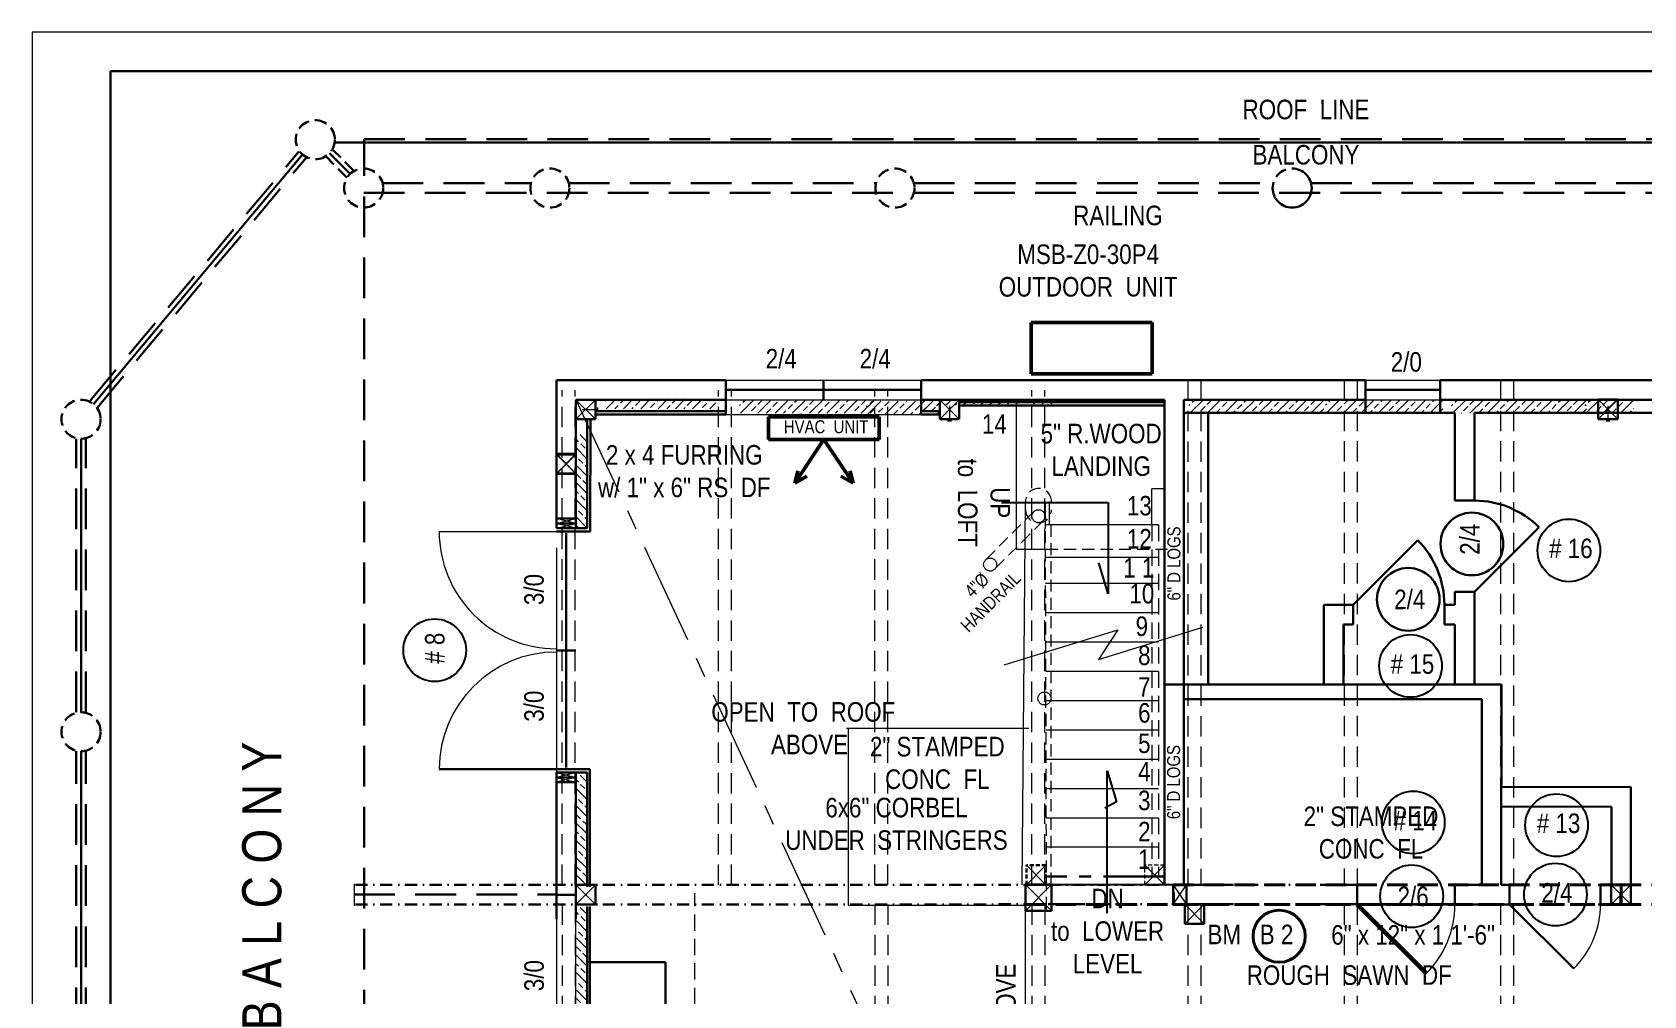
# Model space of a CAD drawing. Header units: inches. Extents: x 0 to 15350, y -6 to 2753.
# Drawn here: x 7122.6 to 7617.6, y 1477.8 to 1773.8 of the extents above; entities that cross this region are included whole.
import ezdxf

# ---------------------------------------------------------------- set-up
doc = ezdxf.new("R2010")
doc.units = ezdxf.units.IN
doc.header["$MEASUREMENT"] = 0
for name, pattern in [('CENTER', [2, 1.25, -0.25, 0.25, -0.25]), ('DASHDOT2', [0.5, 0.25, -0.125, 0, -0.125]), ('HIDDEN', [0.375, 0.25, -0.125])]:
    doc.linetypes.add(name, pattern=pattern)
for name, color, linetype, lineweight in [('DOORS', 7, 'Continuous', 60), ('EXISTING CEILING BEAMS', 255, 'HIDDEN', 20), ('FLOOR BEAMS', 18, 'Continuous', 30), ('FLOORING', 7, 'Continuous', 20), ('HVAC', 1, 'Continuous', 50), ('MASONRY', 14, 'Continuous', 30), ('NEW  ROUIGH SAWN  BEAMS', 3, 'HIDDEN', 40), ('NEW FRAMING', 6, 'Continuous', 30), ('NEW FRAMMING', 6, 'Continuous', 30), ('PLUMBING', 3, 'Continuous', 20), ('ROOF', 7, 'HIDDEN', 30), ('ROOF FRAMING', 7, 'Continuous', 20), ('STAIRS', 7, 'Continuous', 20), ('STAMPED  CONC  FL', 1, 'Continuous', 20), ('WALL FRAMING', 9, 'CENTER', 30), ('WALLS', 7, 'Continuous', 30), ('WINDOWS', 5, 'Continuous', 30)]:
    doc.layers.add(name, color=color, linetype=linetype, lineweight=lineweight)
for name, color, linetype in [('TEXT', 7, 'Continuous'), ('TEXT80', 9, 'Continuous'), ('TITLE BLOCK', 7, 'Continuous')]:
    doc.layers.add(name, color=color, linetype=linetype)
doc.layers.get('PLUMBING').off()
doc.styles.add('ARCHENT', font='technical.ttf', dxfattribs={"height": 6})

# ---------------------------------------------------------------- blocks, each defined once
blk = doc.blocks.new('A$C4B672F97')
at = {"layer": 'STAIRS', "color": 7, "linetype": 'HIDDEN', "lineweight": 9, "ltscale": 15}
for p, q in [((-3.14, 2.52), (-17.99, -12.33)), ((-0.31, -0.31), (-15.16, -15.16))]:
    blk.add_line(p, q, dxfattribs=at)
at = {"layer": 'STAIRS', "linetype": 'DASHDOT2', "lineweight": 9, "ltscale": 150}
for centre in [(-1.72, 1.1), (-16.57, -13.75)]:
    blk.add_circle(centre, 2, dxfattribs=at)
at = {"layer": 'STAIRS', "color": 7, "linetype": 'HIDDEN', "lineweight": 9, "ltscale": 15}
for centre, start, end in [((-1.72, 5.62), 0, 180), ((-1.72, 3.1), 180, 0)]:
    blk.add_arc(centre, 4, start, end, dxfattribs=at)

msp = doc.modelspace()

# ---------------------------------------------------------------- hatches: boundary and pattern name
at = {"layer": 'NEW FRAMING', "linetype": 'Continuous', "lineweight": 9, "ltscale": 25}
h = msp.add_hatch(dxfattribs=at)
h.set_pattern_fill('ANSI33', color=256, scale=15, style=0)
h.set_pattern_definition([(45, (2360.5694, 394.9716), (-2.6516504, 2.6516504), []), (45, (2363.221, 394.9716), (-2.6516504, 2.6516504), [1.875, -0.9375])])
h.paths.add_polyline_path([(7298.59, 1661.13), (7298.59, 1658.13), (7332.59, 1658.13), (7332.59, 1661.13)])
h = msp.add_hatch(dxfattribs=at)
h.set_pattern_fill('ANSI33', color=256, scale=15, style=0)
h.set_pattern_definition([(45, (2404.787, 396.599), (-2.6516504, 2.6516504), []), (45, (2407.4385, 396.599), (-2.6516504, 2.6516504), [1.875, -0.9375])])
h.paths.add_polyline_path([(7381.8, 1659.76), (7339.8, 1659.76), (7339.8, 1656.76), (7381.8, 1656.76)])
h.paths.add_polyline_path([(7381.8, 1660.91), (7339.8, 1660.91), (7339.8, 1659.76), (7381.8, 1659.76)])
h = msp.add_hatch(dxfattribs=at)
h.set_pattern_fill('ANSI33', color=256, scale=15, style=0)
h.set_pattern_definition([(45, (2443.792, 396.166), (-2.6516504, 2.6516504), []), (45, (2446.4437, 396.166), (-2.6516504, 2.6516504), [1.875, -0.9375])])
h.paths.add_polyline_path([(7420.81, 1660.48), (7378.81, 1660.48), (7378.81, 1659.32), (7420.81, 1659.32)])
h.paths.add_polyline_path([(7401.34, 1656.32), (7401.34, 1659.32), (7378.81, 1659.32), (7378.81, 1656.32)])
h = msp.add_hatch(dxfattribs=at)
h.set_pattern_fill('ANSI33', color=256, scale=15, style=0)
h.set_pattern_definition([(45, (2459.9864, 396.4), (-2.6516504, 2.6516504), []), (45, (2462.638, 396.4), (-2.6516504, 2.6516504), [1.875, -0.9375])])
h.paths.add_polyline_path([(7437, 1660.71), (7395, 1660.71), (7395, 1659.56), (7437, 1659.56)])
h.paths.add_polyline_path([(7401.34, 1656.56), (7401.34, 1659.56), (7395, 1659.56), (7395, 1656.56)])
h = msp.add_hatch(dxfattribs=at)
h.set_pattern_fill('ANSI33', color=256, scale=15, style=0)
h.set_pattern_definition([(45, (2445.6567, 397.017), (-2.6516504, 2.6516504), []), (45, (2448.3084, 397.017), (-2.6516504, 2.6516504), [1.875, -0.9375])])
h.paths.add_polyline_path([(7407.34, 1660.91), (7407.34, 1660.17), (7422.67, 1660.17), (7422.67, 1660.91)])
h.paths.add_polyline_path([(7407.34, 1659.91), (7422.67, 1659.91), (7422.67, 1660.17), (7407.34, 1660.17)])
h = msp.add_hatch(dxfattribs=at)
h.set_pattern_fill('ANSI33', color=256, scale=15, style=0)
h.set_pattern_definition([(45, (2496.0007, 396.7866), (-2.6516504, 2.6516504), []), (45, (2498.6523, 396.7866), (-2.6516504, 2.6516504), [1.875, -0.9375])])
h.paths.add_polyline_path([(7470.34, 1659.94), (7470.34, 1660.91), (7431.02, 1660.91), (7431.02, 1659.94)])
h = msp.add_hatch(dxfattribs=at)
h.set_pattern_fill('ANSI33', color=256, scale=15, style=0)
h.set_pattern_definition([(45, (2542.824, 396.599), (-2.6516504, 2.6516504), []), (45, (2545.4756, 396.599), (-2.6516504, 2.6516504), [1.875, -0.9375])])
h.paths.add_polyline_path([(7519.84, 1659.76), (7477.84, 1659.76), (7477.84, 1656.76), (7519.84, 1656.76)])
h.paths.add_polyline_path([(7519.84, 1660.91), (7477.84, 1660.91), (7477.84, 1659.76), (7519.84, 1659.76)])
h = msp.add_hatch(dxfattribs=at)
h.set_pattern_fill('ANSI33', color=256, scale=15, style=0)
h.set_pattern_definition([(45, (2584.8256, 396.7523), (-2.6516504, 2.6516504), []), (45, (2587.4772, 396.7523), (-2.6516504, 2.6516504), [1.875, -0.9375])])
h.paths.add_polyline_path([(7555.84, 1656.91), (7555.84, 1659.91), (7519.84, 1659.91), (7519.84, 1656.91)])
h.paths.add_polyline_path([(7555.84, 1660.91), (7519.84, 1660.91), (7519.84, 1659.91), (7555.84, 1659.91)])
h = msp.add_hatch(dxfattribs=at)
h.set_pattern_fill('ANSI33', color=256, scale=15, style=0)
h.set_pattern_definition([(45, (2623.5272, 396.599), (-2.6516504, 2.6516504), []), (45, (2626.179, 396.599), (-2.6516504, 2.6516504), [1.875, -0.9375])])
h.paths.add_polyline_path([(7600.54, 1659.76), (7558.54, 1659.76), (7558.54, 1656.76), (7600.54, 1656.76)])
h.paths.add_polyline_path([(7600.54, 1660.91), (7558.54, 1660.91), (7558.54, 1659.76), (7600.54, 1659.76)])
h = msp.add_hatch(dxfattribs=at)
h.set_pattern_fill('ANSI33', color=256, scale=15, style=0)
h.set_pattern_definition([(45, (2664.496, 396.599), (-2.6516504, 2.6516504), []), (45, (2667.1475, 396.599), (-2.6516504, 2.6516504), [1.875, -0.9375])])
h.paths.add_polyline_path([(7614.59, 1659.76), (7614.59, 1660.91), (7599.51, 1660.91), (7599.51, 1659.76)])
h.paths.add_polyline_path([(7614.59, 1656.76), (7614.59, 1659.76), (7599.51, 1659.76), (7599.51, 1656.76)])
h = msp.add_hatch(dxfattribs=at)
h.set_pattern_fill('ANSI33', color=256, scale=15, angle=90, style=0)
h.set_pattern_definition([(135, (8555.9147, -3321.868), (-2.6516504, -2.6516504), []), (135, (8555.9147, -3319.216), (-2.6516504, -2.6516504), [1.875, -0.9375])])
h.paths.add_polyline_path([(7289.76, 1621.41), (7292.76, 1621.41), (7292.76, 1650.15), (7289.76, 1650.15)])
h = msp.add_hatch(dxfattribs=at)
h.set_pattern_fill('ANSI33', color=256, scale=15, angle=90, style=0)
h.set_pattern_definition([(135, (8555.8597, -3426.424), (-2.6516504, -2.6516504), []), (135, (8555.8597, -3423.7724), (-2.6516504, -2.6516504), [1.875, -0.9375])])
h.paths.add_polyline_path([(7289.7, 1511.59), (7292.7, 1511.59), (7292.7, 1545.59), (7289.7, 1545.59)])
h = msp.add_hatch(dxfattribs=at)
h.set_pattern_fill('ANSI33', color=256, scale=15, angle=90, style=0)
h.set_pattern_definition([(135, (8555.89, -3467.057), (-2.6516504, -2.6516504), []), (135, (8555.89, -3464.4054), (-2.6516504, -2.6516504), [1.875, -0.9375])])
h.paths.add_polyline_path([(7289.73, 1470.96), (7292.73, 1470.96), (7292.73, 1504.96), (7289.73, 1504.96)])

# ---------------------------------------------------------------- linework, layer by layer
at = {"layer": 'DOORS', "color": 6, "lineweight": 9, "ltscale": 15}
msp.add_line((7247.59, 1620.41), (7283.59, 1620.41), dxfattribs=at)
at = {"layer": 'DOORS', "color": 6, "linetype": 'Continuous', "ltscale": 15}
msp.add_line((7529.59, 1505.91), (7550.81, 1484.7), dxfattribs=at)
at = {"layer": 'DOORS', "color": 6, "linetype": 'Continuous', "lineweight": 9, "ltscale": 25}
for centre, start, end in [((7283.59, 1620.41), 180, 270.0001), ((7283.59, 1547.41), 90.0001, 180)]:
    msp.add_arc(centre, 36, start, end, dxfattribs=at)
at = {"layer": 'DOORS', "color": 6, "linetype": 'Continuous', "lineweight": 5, "ltscale": 15}
msp.add_arc((7529.59, 1505.91), 30, 315, 0, dxfattribs=at)
at = {"layer": 'EXISTING CEILING BEAMS', "linetype": 'HIDDEN', "ltscale": 25}
for p, q in [((7285.38, 1511.88), (7285.38, 1663.87)), ((7289.37, 1511.87), (7289.38, 1663.87)), ((7333.38, 1511.88), (7333.38, 1663.87)), ((7337.37, 1511.87), (7337.38, 1663.87)), ((7381.38, 1511.88), (7381.38, 1663.87)), ((7385.37, 1511.87), (7385.38, 1663.87)), ((7429.59, 1511.87), (7429.59, 1663.86)), ((7433.59, 1511.86), (7433.59, 1663.86)), ((7477.58, 1666.85), (7477.58, 1511.86)), ((7481.58, 1666.86), (7481.58, 1511.86)), ((7525.59, 1666.9), (7525.59, 1511.91)), ((7529.58, 1666.91), (7529.59, 1511.91)), ((7573.59, 1666.89), (7573.59, 1511.9)), ((7577.58, 1666.9), (7577.59, 1511.9)), ((7285.38, 1505.89), (7285.38, 1353.9)), ((7289.37, 1505.9), (7289.38, 1353.9)), ((7381.38, 1505.89), (7381.38, 1353.9)), ((7385.37, 1505.9), (7385.38, 1353.9)), ((7429.59, 1505.9), (7429.59, 1353.91)), ((7433.59, 1505.91), (7433.59, 1353.91)), ((7477.59, 1505.9), (7477.59, 1353.91)), ((7481.59, 1505.91), (7481.59, 1353.91)), ((7525.59, 1505.9), (7525.59, 1353.91)), ((7529.59, 1505.91), (7529.59, 1353.91)), ((7573.59, 1505.9), (7573.59, 1353.91)), ((7577.59, 1505.91), (7577.59, 1353.91))]:
    msp.add_line(p, q, dxfattribs=at)
at = {"layer": 'EXISTING CEILING BEAMS', "color": 6, "linetype": 'Continuous', "lineweight": 9, "ltscale": 25}
for p, q in [((7289.59, 1622.91), (7283.59, 1624.41)), ((7283.59, 1622.91), (7289.59, 1624.41)), ((7289.59, 1621.41), (7283.59, 1622.91)), ((7283.59, 1621.41), (7289.59, 1622.91)), ((7289.59, 1546.41), (7283.59, 1544.91)), ((7283.59, 1546.41), (7289.59, 1544.91)), ((7289.59, 1544.91), (7283.59, 1543.41)), ((7283.59, 1544.91), (7289.59, 1543.41))]:
    msp.add_line(p, q, dxfattribs=at)
at = {"layer": 'FLOOR BEAMS', "color": 7, "linetype": 'HIDDEN', "lineweight": 20, "ltscale": 20}
msp.add_line((7326.12, 1362.82), (7326.12, 1509.38), dxfattribs=at)
at = {"layer": 'FLOORING', "color": 46, "linetype": 'Continuous', "lineweight": 40, "ltscale": 25}
msp.add_line((7529.59, 1505.95), (7559.59, 1505.89), dxfattribs=at)
at = {"layer": 'HVAC', "color": 1, "linetype": 'Continuous', "lineweight": 50, "ltscale": 20}
for p, q in [((7429.39, 1684.62), (7466.64, 1684.62)), ((7429.39, 1684.62), (7429.39, 1668.87)), ((7466.64, 1684.62), (7466.64, 1668.87)), ((7429.39, 1668.87), (7466.64, 1668.87))]:
    msp.add_line(p, q, dxfattribs=at)
at = {"layer": 'HVAC', "ltscale": 15}
for p, q in [((7348.77, 1655.64), (7348.76, 1648.64)), ((7382.77, 1655.63), (7382.76, 1648.63))]:
    msp.add_line(p, q, dxfattribs=at)
at = {"layer": 'HVAC', "ltscale": 25}
for p, q in [((7382.77, 1655.63), (7348.77, 1655.64)), ((7382.76, 1648.63), (7348.76, 1648.64)), ((7365.76, 1648.63), (7356.83, 1635.27)), ((7365.76, 1648.63), (7374.7, 1635.27)), ((7357.74, 1639.02), (7356.83, 1635.27)), ((7373.78, 1639.02), (7374.7, 1635.27)), ((7356.83, 1635.27), (7360.52, 1637.43)), ((7374.7, 1635.27), (7371.01, 1637.43))]:
    msp.add_line(p, q, dxfattribs=at)
at = {"layer": 'MASONRY', "color": 1, "linetype": 'Continuous', "lineweight": 30, "ltscale": 15}
msp.add_line((7317.08, 1488.12), (7293.08, 1488.12), dxfattribs=at)
at = {"layer": 'MASONRY', "color": 1, "linetype": 'Continuous', "lineweight": 30, "ltscale": 20}
msp.add_line((7317.08, 1488.12), (7317.08, 1464.12), dxfattribs=at)
at = {"layer": 'NEW  ROUIGH SAWN  BEAMS', "color": 3, "linetype": 'Continuous', "lineweight": 9, "ltscale": 25}
for p in [(7472.84, 1511.91), (7473.09, 1505.91)]:
    msp.add_line(p, (7473.12, 1511.87), dxfattribs=at)
at = {"layer": 'NEW  ROUIGH SAWN  BEAMS', "color": 3, "ltscale": 25}
for p, q in [((7610.6, 1511.91), (7472.84, 1511.91)), ((7610.59, 1511.93), (7722.53, 1511.85)), ((7610.59, 1505.91), (7473.09, 1505.91)), ((7610.59, 1505.91), (7722.59, 1505.91))]:
    msp.add_line(p, q, dxfattribs=at)
at = {"layer": 'NEW  ROUIGH SAWN  BEAMS', "color": 3, "ltscale": 15}
for p, q in [((7473.11, 1505.89), (7473.11, 1511.89)), ((7610.59, 1505.92), (7610.59, 1511.92))]:
    msp.add_line(p, q, dxfattribs=at)
at = {"layer": 'NEW  ROUIGH SAWN  BEAMS', "color": 6, "ltscale": 10}
msp.add_line((7610.6, 1511.91), (7610.6, 1505.91), dxfattribs=at)
at = {"layer": 'NEW  ROUIGH SAWN  BEAMS', "color": 6, "linetype": 'Continuous', "ltscale": 10}
msp.add_line((7610.6, 1511.91), (7610.6, 1505.91), dxfattribs=at)
at = {"layer": 'NEW  ROUIGH SAWN  BEAMS', "color": 6, "linetype": 'HIDDEN', "ltscale": 25}
msp.add_line((7427.59, 1505.9), (7610.6, 1505.91), dxfattribs=at)
at = {"layer": 'NEW FRAMING', "ltscale": 15}
for p, q in [((7407.34, 1660.16), (7470.34, 1660.16)), ((7407.34, 1659.16), (7470.34, 1659.16)), ((7295.59, 1657.41), (7335.59, 1657.41)), ((7295.59, 1656.41), (7335.59, 1656.41)), ((7395.59, 1657.41), (7401.34, 1657.41)), ((7395.59, 1656.41), (7401.34, 1656.41)), ((7476.34, 1656.91), (7559.59, 1656.91)), ((7535.86, 1656.91), (7558.86, 1656.91)), ((7558.58, 1656.92), (7559.59, 1656.92)), ((7559.59, 1629.91), (7559.59, 1656.91)), ((7565.59, 1656.92), (7606.32, 1656.92)), ((7565.59, 1629.91), (7565.59, 1656.91)), ((7565.59, 1656.91), (7567.84, 1656.91)), ((7573.84, 1656.91), (7621.59, 1656.91)), ((7559.59, 1629.91), (7565.59, 1629.91)), ((7283.59, 1620.41), (7289.59, 1620.41)), ((7585.39, 1621.7), (7565.59, 1601.9)), ((7548.13, 1617.71), (7528.34, 1597.91)), ((7559.59, 1601.91), (7559.59, 1597.91)), ((7559.59, 1601.91), (7565.59, 1601.91)), ((7565.64, 1573.41), (7565.63, 1601.91)), ((7519.34, 1597.91), (7528.34, 1597.91)), ((7528.34, 1591.91), (7528.34, 1597.91)), ((7556.34, 1591.91), (7556.34, 1597.98)), ((7556.34, 1597.91), (7559.59, 1597.91)), ((7525.34, 1591.91), (7528.34, 1591.91)), ((7556.34, 1591.91), (7559.59, 1591.91)), ((7559.59, 1573.41), (7559.59, 1591.91)), ((7283.59, 1547.41), (7247.59, 1547.41)), ((7283.59, 1547.41), (7289.59, 1547.41)), ((7293.08, 1546.41), (7293.03, 1511.27)), ((7293.87, 1547.4), (7293.82, 1511.27)), ((7613.65, 1541.95), (7573.89, 1541.96)), ((7613.65, 1541.96), (7613.59, 1505.91)), ((7607.65, 1535.91), (7573.89, 1535.96)), ((7607.65, 1535.91), (7607.65, 1511.91)), ((7473.09, 1505.89), (7473.09, 1511.91)), ((7576.37, 1511.91), (7573.84, 1511.91)), ((7576.37, 1505.84), (7576.37, 1511.91)), ((7607.6, 1511.96), (7604.3, 1511.95)), ((7607.6, 1511.96), (7604.3, 1511.95)), ((7604.3, 1505.95), (7604.3, 1511.95)), ((7604.3, 1505.95), (7604.3, 1511.95)), ((7293.09, 1505.27), (7293.06, 1464.13)), ((7596.1, 1486.16), (7576.37, 1505.85)), ((7607.6, 1505.96), (7604.3, 1505.95)), ((7607.6, 1505.96), (7604.3, 1505.95))]:
    msp.add_line(p, q, dxfattribs=at)
at = {"layer": 'NEW FRAMING', "color": 6, "ltscale": 15}
for p, q in [((7294.06, 1654.91), (7294, 1620.4)), ((7289.59, 1624.41), (7283.59, 1624.41)), ((7289.59, 1622.91), (7283.59, 1622.91)), ((7289.59, 1621.41), (7283.59, 1621.41)), ((7293.09, 1621.41), (7289.59, 1621.41)), ((7289.59, 1546.41), (7283.59, 1546.41)), ((7289.59, 1544.91), (7283.59, 1544.91)), ((7293.08, 1546.41), (7289.59, 1546.41)), ((7289.59, 1543.41), (7283.59, 1543.41))]:
    msp.add_line(p, q, dxfattribs=at)
at = {"layer": 'NEW FRAMING', "lineweight": 20, "ltscale": 15}
msp.add_line((7335.59, 1656.41), (7395.59, 1656.41), dxfattribs=at)
at = {"layer": 'NEW FRAMING', "ltscale": 25}
for p, q in [((7289.59, 1620.41), (7294, 1620.4)), ((7519.34, 1597.91), (7519.34, 1573.41)), ((7525.34, 1591.91), (7525.34, 1573.41)), ((7289.59, 1547.41), (7293.88, 1547.42)), ((7289.59, 1547.41), (7293.88, 1547.4))]:
    msp.add_line(p, q, dxfattribs=at)
at = {"layer": 'NEW FRAMING', "color": 7, "ltscale": 15}
msp.add_line((7293.88, 1505.27), (7293.86, 1464.7), dxfattribs=at)
at = {"layer": 'NEW FRAMING', "ltscale": 15}
for centre in [(7564.79, 1616.6), (7545.26, 1599.59)]:
    msp.add_circle(centre, 9.63, dxfattribs=at)
for centre, start, end in [((7565.65, 1601.9), 45.0003, 90.0003), ((7528.34, 1597.96), 0.0288, 45.0288)]:
    msp.add_arc(centre, 28, start, end, dxfattribs=at)
at = {"layer": 'NEW FRAMING', "lineweight": 5, "ltscale": 15}
msp.add_arc((7576.3, 1505.96), 28, 315, 0, dxfattribs=at)
at = {"layer": 'NEW FRAMMING', "color": 6, "linetype": 'Continuous', "ltscale": 25}
msp.add_line((7293.09, 1654.91), (7293.09, 1621.41), dxfattribs=at)
at = {"layer": 'NEW FRAMMING', "ltscale": 25}
for p, q in [((7283.59, 1542.91), (7283.59, 1541.91)), ((7289.59, 1542.91), (7289.59, 1541.91)), ((7289.59, 1508.88), (7283.59, 1508.88))]:
    msp.add_line(p, q, dxfattribs=at)
at = {"layer": 'ROOF', "linetype": 'HIDDEN', "ltscale": 15}
for p, q in [((7221.31, 1731.31), (7214.95, 1737.68)), ((7219.19, 1729.19), (7212.83, 1735.55))]:
    msp.add_line(p, q, dxfattribs=at)
at = {"layer": 'ROOF', "linetype": 'Continuous', "ltscale": 50}
for p, q in [((7215.55, 1739.91), (7757.59, 1739.91)), ((7141.44, 1659.51), (7205.65, 1736.2)), ((7137.59, 1564.91), (7137.59, 1648.91)), ((7137.59, 1467.91), (7137.59, 1552.91))]:
    msp.add_line(p, q, dxfattribs=at)
at = {"layer": 'ROOF', "color": 7, "linetype": 'HIDDEN', "ltscale": 50}
msp.add_line((7224.59, 1279.61), (7224.59, 1740.91), dxfattribs=at)
at = {"layer": 'ROOF', "linetype": 'HIDDEN', "ltscale": 50}
for p, q in [((7224.59, 1740.91), (7787.59, 1740.91)), ((7140.29, 1660.47), (7204.5, 1737.16)), ((7142.59, 1658.55), (7206.8, 1735.24)), ((7220.25, 1730.25), (7213.89, 1736.61)), ((7224.4, 1724.41), (7735.78, 1724.41)), ((7230.21, 1727.41), (7275.78, 1727.41)), ((7287.4, 1727.41), (7381.78, 1727.41)), ((7393.4, 1727.41), (7503.78, 1727.41)), ((7515.4, 1727.41), (7625.78, 1727.41)), ((7136.09, 1564.91), (7136.09, 1648.91)), ((7139.09, 1564.91), (7139.09, 1648.91)), ((7136.09, 1467.91), (7136.09, 1552.91)), ((7139.09, 1467.91), (7139.09, 1552.91))]:
    msp.add_line(p, q, dxfattribs=at)
at = {"layer": 'ROOF', "color": 7, "ltscale": 50}
msp.add_line((7221.51, 1508.89), (7283.59, 1508.9), dxfattribs=at)
at = {"layer": 'ROOF', "ltscale": 15}
for centre in [(7209.55, 1740.76), (7224.4, 1725.91), (7281.59, 1725.91), (7387.59, 1725.91), (7509.59, 1725.91), (7137.59, 1654.91), (7137.59, 1558.91)]:
    msp.add_circle(centre, 6, dxfattribs=at)
at = {"layer": 'ROOF FRAMING', "color": 7, "linetype": 'DASHDOT2', "lineweight": 9, "ltscale": 150}
msp.add_line((7433.81, 1621.38), (7433.81, 1629.34), dxfattribs=at)
at = {"layer": 'ROOF FRAMING', "lineweight": 5, "ltscale": 25}
msp.add_line((7221.51, 1512.26), (7221.51, 1505.43), dxfattribs=at)
at = {"layer": 'STAIRS', "color": 7, "linetype": 'CENTER', "lineweight": 9, "ltscale": 25}
msp.add_line((7289.59, 1660.91), (7429.59, 1359.91), dxfattribs=at)
at = {"layer": 'STAIRS', "linetype": 'Continuous', "ltscale": 15}
for p in [(7424.84, 1660.91), (7434.84, 1614.91)]:
    msp.add_line(p, (7424.84, 1614.91), dxfattribs=at)
at = {"layer": 'STAIRS', "linetype": 'Continuous', "lineweight": 20, "ltscale": 15}
for p, q in [((7466.52, 1622.43), (7466.52, 1633.66)), ((7426.66, 1511.92), (7427.66, 1629.65)), ((7435.02, 1622.43), (7435.02, 1629.67)), ((7468.55, 1612.43), (7433.85, 1612.43))]:
    msp.add_line(p, q, dxfattribs=at)
at = {"layer": 'STAIRS', "color": 7, "linetype": 'Continuous', "lineweight": 9, "ltscale": 20}
msp.add_line((7466.58, 1633.66), (7470.58, 1633.66), dxfattribs=at)
at = {"layer": 'STAIRS', "linetype": 'HIDDEN', "lineweight": 20, "ltscale": 15}
for p, q in [((7434.16, 1504.42), (7433.81, 1623.76)), ((7435.59, 1511.95), (7435.59, 1622.42))]:
    msp.add_line(p, q, dxfattribs=at)
at = {"layer": 'STAIRS', "lineweight": 20, "ltscale": 15}
for p, q in [((7468.55, 1622.43), (7433.82, 1622.43)), ((7468.55, 1604.43), (7433.87, 1604.43)), ((7468.55, 1595.43), (7433.9, 1595.43)), ((7421.13, 1579.48), (7456.07, 1590.27)), ((7450.13, 1581.14), (7482.2, 1591.05)), ((7456.07, 1590.27), (7450.13, 1581.14)), ((7468.55, 1586.43), (7433.92, 1586.43)), ((7468.55, 1577.43), (7433.95, 1577.43)), ((7468.55, 1568.43), (7433.98, 1568.43)), ((7468.55, 1559.43), (7434, 1559.43)), ((7468.55, 1550.43), (7434.03, 1550.43)), ((7468.55, 1541.43), (7434.06, 1541.43)), ((7468.55, 1532.43), (7434.08, 1532.43)), ((7468.55, 1523.43), (7434.11, 1523.43))]:
    msp.add_line(p, q, dxfattribs=at)
at = {"layer": 'STAIRS', "linetype": 'HIDDEN', "lineweight": 9, "ltscale": 20}
for p, q in [((7466.52, 1622.43), (7466.52, 1514.43)), ((7468.55, 1622.43), (7468.55, 1514.43))]:
    msp.add_line(p, q, dxfattribs=at)
at = {"layer": 'STAIRS', "color": 9, "linetype": 'HIDDEN', "lineweight": 20, "ltscale": 15}
msp.add_line((7471.34, 1614.91), (7434.84, 1614.91), dxfattribs=at)
at = {"layer": 'STAIRS', "color": 6, "linetype": 'HIDDEN', "lineweight": 9, "ltscale": 5}
for p in [(7464.37, 1511.93), (7470.37, 1517.93)]:
    msp.add_line(p, (7464.37, 1517.93), dxfattribs=at)
at = {"layer": 'STAIRS', "linetype": 'CENTER', "lineweight": 9, "ltscale": 25}
msp.add_line((7427.59, 1505.67), (7427.59, 1359.91), dxfattribs=at)
at = {"layer": 'STAIRS', "color": 9, "linetype": 'DASHDOT2', "lineweight": 9, "ltscale": 150}
msp.add_circle((7433.49, 1569.14), 2, dxfattribs=at)
at = {"layer": 'STAMPED  CONC  FL', "ltscale": 15}
for p, q in [((7428.68, 1559.93), (7372.68, 1559.93)), ((7373.24, 1559.93), (7373.24, 1505.67)), ((7373.24, 1505.67), (7427.68, 1505.67))]:
    msp.add_line(p, q, dxfattribs=at)
at = {"layer": 'TEXT', "color": 9, "linetype": 'Continuous', "ltscale": 15}
for p, q in [((7420.36, 1629.35), (7453.09, 1629.35)), ((7453.09, 1629.35), (7453.09, 1601.33)), ((7453.09, 1601.33), (7450.23, 1610.81))]:
    msp.add_line(p, q, dxfattribs=at)
at = {"layer": 'TEXT', "linetype": 'Continuous', "ltscale": 15}
for p, q in [((7452.81, 1503.18), (7452.81, 1546.89)), ((7452.81, 1546.89), (7455.67, 1537.42))]:
    msp.add_line(p, q, dxfattribs=at)
at = {"layer": 'TEXT', "ltscale": 15}
msp.add_line((7455.67, 1537.42), (7452.02, 1535.48), dxfattribs=at)
at = {"layer": 'TEXT', "color": 7, "linetype": 'Continuous', "ltscale": 15}
for centre in [(7594.59, 1614.63), (7246.21, 1583.96), (7545.95, 1579.13), (7546.8, 1531.06), (7590.81, 1530.22)]:
    msp.add_circle(centre, 9.63, dxfattribs=at)
at = {"layer": 'TEXT', "color": 6, "linetype": 'Continuous', "ltscale": 15}
for centre in [(7546.3, 1508.4), (7590.46, 1508.91)]:
    msp.add_circle(centre, 9.63, dxfattribs=at)
at = {"layer": 'TEXT', "color": 3, "linetype": 'Continuous', "lineweight": 40, "ltscale": 15}
msp.add_circle((7505.6, 1496.13), 8, dxfattribs=at)
at = {"layer": 'TITLE BLOCK', "color": 7, "linetype": 'Continuous', "lineweight": 0, "ltscale": 0.5}
for p, q in [((7938.58, 1773.76), (7122.59, 1773.76)), ((7122.59, 1773.76), (7122.59, 1245.77))]:
    msp.add_line(p, q, dxfattribs=at)
at = {"layer": 'TITLE BLOCK', "color": 7, "linetype": 'Continuous', "lineweight": 30, "ltscale": 0.5}
for p, q in [((7146.59, 1761.76), (7146.59, 1257.77)), ((7926.58, 1761.76), (7146.59, 1761.76))]:
    msp.add_line(p, q, dxfattribs=at)
at = {"layer": 'WALL FRAMING', "color": 7, "ltscale": 15}
for p, q in [((7295.59, 1660.91), (7289.59, 1660.91)), ((7407.34, 1660.91), (7401.34, 1660.91)), ((7609.59, 1660.92), (7603.59, 1660.92))]:
    msp.add_line(p, q, dxfattribs=at)
at = {"layer": 'WALL FRAMING', "ltscale": 15}
for p, q in [((7289.59, 1654.91), (7289.59, 1660.91)), ((7295.59, 1660.91), (7289.59, 1660.91)), ((7295.59, 1654.91), (7295.59, 1660.91)), ((7295.59, 1654.91), (7289.59, 1654.91)), ((7289.59, 1644.28), (7283.59, 1644.28)), ((7289.59, 1644.11), (7283.59, 1644.11)), ((7289.59, 1644.11), (7283.59, 1644.11)), ((7289.59, 1638.28), (7289.59, 1644.28)), ((7289.59, 1638.11), (7289.59, 1644.11)), ((7289.59, 1638.11), (7289.59, 1644.11)), ((7289.59, 1638.28), (7283.59, 1638.28)), ((7289.59, 1638.11), (7283.59, 1638.11)), ((7289.59, 1638.11), (7283.59, 1638.11)), ((7283.59, 1583.91), (7289.59, 1583.91)), ((7224.59, 1504.85), (7224.59, 1510.85)), ((7470.37, 1514.49), (7434.13, 1514.49)), ((7480.09, 1511.91), (7474.09, 1511.91)), ((7613.6, 1511.91), (7603.6, 1511.91)), ((7613.6, 1505.91), (7603.6, 1505.91))]:
    msp.add_line(p, q, dxfattribs=at)
at = {"layer": 'WALL FRAMING', "color": 9, "linetype": 'Continuous', "lineweight": 9, "ltscale": 150}
for p, q in [((7296.17, 1658.52), (7296.17, 1657.93)), ((7404.34, 1659.02), (7404.34, 1654.33)), ((7606.59, 1659.02), (7606.59, 1654.33)), ((7291.48, 1657.93), (7296.17, 1657.93)), ((7296.17, 1657.93), (7296.17, 1657.34)), ((7404.34, 1654.33), (7403.75, 1654.33)), ((7404.93, 1654.33), (7404.34, 1654.33)), ((7606.59, 1654.33), (7606, 1654.33)), ((7607.18, 1654.33), (7606.59, 1654.33))]:
    msp.add_line(p, q, dxfattribs=at)
at = {"layer": 'WALL FRAMING', "color": 7, "linetype": 'Continuous', "lineweight": 9, "ltscale": 150}
for p, q in [((7296.17, 1658.52), (7296.17, 1657.93)), ((7291.48, 1657.93), (7296.17, 1657.93)), ((7296.17, 1657.93), (7296.17, 1657.34))]:
    msp.add_line(p, q, dxfattribs=at)
at = {"layer": 'WALL FRAMING', "color": 6, "linetype": 'Continuous', "lineweight": 30, "ltscale": 25}
for p, q in [((7283.59, 1624.41), (7283.59, 1621.41)), ((7283.59, 1543.41), (7283.59, 1546.41)), ((7289.58, 1543.41), (7289.58, 1546.41))]:
    msp.add_line(p, q, dxfattribs=at)
at = {"layer": 'WALL FRAMING', "color": 6, "linetype": 'Continuous', "lineweight": 9, "ltscale": 15}
for p, q in [((7427.98, 1517.93), (7433.98, 1511.93)), ((7427.98, 1511.93), (7433.98, 1517.93)), ((7464.37, 1517.93), (7470.37, 1511.93)), ((7464.37, 1511.93), (7470.37, 1517.93)), ((7289.59, 1511.88), (7295.59, 1505.88)), ((7289.59, 1505.88), (7295.59, 1511.88)), ((7289.59, 1511.88), (7295.59, 1505.88)), ((7289.59, 1505.88), (7295.59, 1511.88)), ((7473.09, 1511.91), (7477.1, 1505.9)), ((7473.09, 1505.91), (7477.1, 1511.86)), ((7607.6, 1511.91), (7613.6, 1505.91)), ((7607.6, 1505.91), (7613.6, 1511.91)), ((7607.6, 1511.91), (7613.6, 1505.91)), ((7607.6, 1505.91), (7613.6, 1511.91))]:
    msp.add_line(p, q, dxfattribs=at)
at = {"layer": 'WALL FRAMING', "color": 6, "linetype": 'HIDDEN', "ltscale": 5}
for p, q in [((7427.98, 1511.93), (7427.98, 1517.93)), ((7433.98, 1517.93), (7427.98, 1517.93)), ((7433.98, 1511.93), (7433.98, 1517.93)), ((7470.37, 1511.93), (7470.37, 1517.93)), ((7434.59, 1511.92), (7428.59, 1511.92))]:
    msp.add_line(p, q, dxfattribs=at)
at = {"layer": 'WALL FRAMING', "color": 6, "ltscale": 15}
for p, q in [((7295.59, 1511.88), (7289.59, 1511.88)), ((7295.59, 1511.88), (7289.59, 1511.88)), ((7477.1, 1505.9), (7477.1, 1511.86)), ((7529.59, 1511.91), (7529.59, 1505.91)), ((7613.6, 1511.91), (7607.6, 1511.91)), ((7613.6, 1511.91), (7607.6, 1511.91)), ((7295.59, 1505.88), (7289.59, 1505.88)), ((7295.59, 1505.88), (7289.59, 1505.88)), ((7482.62, 1505.9), (7476.62, 1505.9)), ((7613.6, 1505.91), (7607.6, 1505.91)), ((7613.6, 1505.91), (7607.6, 1505.91))]:
    msp.add_line(p, q, dxfattribs=at)
at = {"layer": 'WALL FRAMING', "color": 6, "linetype": 'Continuous', "lineweight": 30, "ltscale": 15}
for p, q in [((7289.59, 1505.88), (7289.59, 1511.88)), ((7607.6, 1505.91), (7607.6, 1511.91))]:
    msp.add_line(p, q, dxfattribs=at)
at = {"layer": 'WALL FRAMING', "color": 6, "linetype": 'Continuous', "ltscale": 15}
for p, q in [((7289.59, 1505.88), (7289.59, 1511.88)), ((7295.59, 1505.88), (7295.59, 1511.88)), ((7607.6, 1505.91), (7607.6, 1511.91))]:
    msp.add_line(p, q, dxfattribs=at)
at = {"layer": 'WALL FRAMING', "color": 4, "ltscale": 15}
msp.add_line((7435.59, 1511.96), (7427.59, 1511.96), dxfattribs=at)
at = {"layer": 'WALL FRAMING', "color": 7, "linetype": 'Continuous', "lineweight": 9, "ltscale": 25}
for p, q in [((7427.64, 1503.89), (7435.64, 1511.99)), ((7427.64, 1511.99), (7435.64, 1503.89))]:
    msp.add_line(p, q, dxfattribs=at)
at = {"layer": 'WALL FRAMING', "color": 7, "linetype": 'Continuous', "lineweight": 9, "ltscale": 15}
for p, q in [((7476.59, 1505.93), (7482.59, 1499.93)), ((7476.59, 1499.93), (7482.59, 1505.93))]:
    msp.add_line(p, q, dxfattribs=at)
at = {"layer": 'WALL FRAMING', "ltscale": 15}
msp.add_circle((7509.59, 1725.91), 6, dxfattribs=at)
at = {"layer": 'WALLS', "ltscale": 15}
for p, q in [((7283.59, 1666.91), (7335.59, 1666.91)), ((7283.59, 1621.41), (7283.59, 1666.91)), ((7335.59, 1666.91), (7335.59, 1660.91)), ((7365.59, 1666.91), (7365.59, 1660.91)), ((7395.59, 1666.91), (7532.09, 1666.91)), ((7395.59, 1666.91), (7395.59, 1660.91)), ((7395.59, 1666.91), (7472.84, 1666.91)), ((7395.59, 1666.91), (7472.84, 1666.91)), ((7532.09, 1666.91), (7532.09, 1656.91)), ((7555.09, 1666.91), (7670.59, 1666.91)), ((7555.09, 1666.91), (7555.09, 1656.91)), ((7289.59, 1660.91), (7335.59, 1660.91)), ((7289.59, 1654.91), (7289.59, 1660.91)), ((7289.59, 1621.41), (7289.59, 1660.91)), ((7295.59, 1654.91), (7295.59, 1660.91)), ((7395.59, 1660.91), (7470.34, 1660.91)), ((7401.34, 1654.91), (7401.34, 1660.91)), ((7407.34, 1654.91), (7407.34, 1660.91)), ((7476.34, 1660.91), (7532.09, 1660.91)), ((7555.09, 1660.91), (7567.84, 1660.91)), ((7567.84, 1660.91), (7670.59, 1660.91)), ((7603.59, 1654.92), (7603.59, 1660.92)), ((7609.59, 1654.92), (7609.59, 1660.92)), ((7295.59, 1654.91), (7289.59, 1654.91)), ((7407.34, 1654.91), (7401.34, 1654.91)), ((7609.59, 1654.92), (7603.59, 1654.92)), ((7283.59, 1510.85), (7283.59, 1546.41)), ((7289.59, 1510.85), (7289.58, 1546.41)), ((7283.59, 1501.32), (7283.59, 1510.85)), ((7289.6, 1501.32), (7289.59, 1510.85))]:
    msp.add_line(p, q, dxfattribs=at)
at = {"layer": 'WALLS', "lineweight": 20, "ltscale": 15}
for p, q in [((7335.59, 1666.91), (7395.59, 1666.91)), ((7532.09, 1666.91), (7555.09, 1666.91)), ((7335.59, 1660.91), (7395.59, 1660.91)), ((7532.09, 1660.91), (7555.24, 1660.91)), ((7289.59, 1359.91), (7289.6, 1501.32))]:
    msp.add_line(p, q, dxfattribs=at)
at = {"layer": 'WALLS', "color": 7, "linetype": 'Continuous', "lineweight": 9, "ltscale": 15}
for p, q in [((7289.59, 1660.91), (7295.59, 1654.91)), ((7289.59, 1654.91), (7295.59, 1660.91)), ((7401.34, 1660.91), (7407.34, 1654.91)), ((7401.34, 1654.91), (7407.34, 1660.91)), ((7603.59, 1660.92), (7609.59, 1654.92)), ((7603.59, 1654.92), (7609.59, 1660.92))]:
    msp.add_line(p, q, dxfattribs=at)
at = {"layer": 'WALLS', "linetype": 'Continuous', "lineweight": 9, "ltscale": 15}
for p, q in [((7289.59, 1660.91), (7295.59, 1654.91)), ((7289.59, 1654.91), (7295.59, 1660.91)), ((7283.59, 1644.28), (7289.59, 1638.28)), ((7283.59, 1638.28), (7289.59, 1644.28)), ((7283.59, 1644.11), (7289.59, 1638.11)), ((7283.59, 1638.11), (7289.59, 1644.11)), ((7283.59, 1644.11), (7289.59, 1638.11)), ((7283.59, 1638.11), (7289.59, 1644.11))]:
    msp.add_line(p, q, dxfattribs=at)
at = {"layer": 'WALLS', "color": 6, "ltscale": 15}
for p, q in [((7335.59, 1660.91), (7335.59, 1656.41)), ((7395.59, 1660.91), (7395.59, 1656.41)), ((7470.34, 1573.41), (7470.34, 1660.91)), ((7476.34, 1573.41), (7476.34, 1660.91)), ((7559.59, 1511.91), (7559.59, 1505.89))]:
    msp.add_line(p, q, dxfattribs=at)
at = {"layer": 'WALLS', "color": 6, "ltscale": 20}
msp.add_line((7483.84, 1573.41), (7483.84, 1656.91), dxfattribs=at)
at = {"layer": 'WALLS', "color": 7, "ltscale": 15}
for p, q in [((7283.59, 1624.91), (7283.59, 1625.91)), ((7289.59, 1624.91), (7289.59, 1625.91)), ((7470.34, 1573.41), (7573.88, 1573.41)), ((7470.34, 1511.91), (7470.34, 1573.41)), ((7476.34, 1511.91), (7476.34, 1573.41)), ((7573.84, 1511.91), (7573.88, 1573.41)), ((7476.34, 1568.91), (7567.84, 1568.91)), ((7567.84, 1511.91), (7567.84, 1568.91)), ((7435.59, 1511.96), (7427.59, 1511.96)), ((7435.59, 1511.96), (7427.59, 1511.96)), ((7427.64, 1511.89), (7427.64, 1503.89)), ((7435.64, 1511.89), (7427.64, 1511.89)), ((7472.84, 1511.95), (7434.84, 1511.96)), ((7435.64, 1511.89), (7435.64, 1503.89)), ((7567.84, 1511.91), (7559.59, 1511.91)), ((7476.59, 1499.93), (7476.59, 1505.93)), ((7482.59, 1499.93), (7482.59, 1505.93)), ((7573.84, 1505.91), (7559.59, 1505.91)), ((7576.37, 1505.91), (7573.84, 1505.91)), ((7435.64, 1503.89), (7427.64, 1503.89)), ((7482.59, 1499.93), (7476.59, 1499.93))]:
    msp.add_line(p, q, dxfattribs=at)
at = {"layer": 'WALLS', "color": 6, "lineweight": 20, "ltscale": 15}
msp.add_line((7283.59, 1615.41), (7283.59, 1546.41), dxfattribs=at)
at = {"layer": 'WALLS', "color": 7, "linetype": 'DASHDOT2', "ltscale": 15}
for p, q in [((7529.59, 1511.91), (7221.51, 1511.88)), ((7529.59, 1505.95), (7221.51, 1505.86))]:
    msp.add_line(p, q, dxfattribs=at)
at = {"layer": 'WALLS', "color": 7, "lineweight": 20, "ltscale": 15}
msp.add_line((7283.59, 1501.32), (7283.63, 1470.14), dxfattribs=at)
at = {"layer": 'WINDOWS', "color": 5, "ltscale": 15}
for p, q in [((7335.59, 1663.91), (7365.59, 1663.91)), ((7365.59, 1663.91), (7395.59, 1663.91)), ((7532.09, 1663.91), (7555.09, 1663.91))]:
    msp.add_line(p, q, dxfattribs=at)
at = {"layer": 'WINDOWS', "ltscale": 15}
for p, q in [((7286.59, 1583.91), (7286.59, 1619.91)), ((7286.59, 1547.91), (7286.59, 1583.91))]:
    msp.add_line(p, q, dxfattribs=at)

# ---------------------------------------------------------------- block references
at = {"layer": 'PLUMBING', "color": 7, "linetype": 'Continuous', "lineweight": 20, "ltscale": 20}
msp.add_blockref('A$C4B672F97', (7433.39, 1624.03), dxfattribs=at)

# ---------------------------------------------------------------- texts
at = {"layer": 'HVAC', "insert": (7366.45, 1652.57), "char_height": 4, "width": 360.0625, "attachment_point": 5, "rotation": 0.0328, "style": 'ARCHENT'}
msp.add_mtext('HVAC  UNIT', dxfattribs=at)
at = {"layer": 'STAMPED  CONC  FL', "char_height": 6, "width": 360.0625, "attachment_point": 5, "rotation": 0.0328, "style": 'ARCHENT'}
for insert in [(7400.6, 1549.32), (7533.81, 1527.93)]:
    msp.add_mtext('{\\C7;2" STAMPED\\PCONC  FL}', dxfattribs=dict(at, insert=insert))
at = {"layer": 'TEXT80', "color": 9, "width": 360.0625, "attachment_point": 5, "style": 'ARCHENT'}
for s, insert, char_height, rotation in [('{\\C7;ROOF  LINE}', (7513.84, 1750), 6, 0.0328), ('{\\C7;BALCONY}', (7513.84, 1736.1), 6, 0.0328), ('{\\C7;RAILING}', (7456.09, 1717.45), 6, 0.0328), ('{\\C7;2/4}', (7352.66, 1673.46), 6, 0.0328), ('{\\C7;2/4}', (7381.52, 1673.46), 6, 0.0328), ('{\\C7;2/0}', (7544.66, 1672.47), 6, 0.0328), ('{\\C7;5" R.WOOD\\PLANDING}', (7450.92, 1645.46), 6, 0.0328), ('{\\C7;UP\\Pto  LOFT}', (7414.89, 1629.27), 6, 270.0328), ('{\\C7; 13}', (7461.69, 1628.31), 6, 0.0328), ('{\\C7; 12}', (7461.69, 1618.2), 6, 0.0328), ('{\\C7;1 1}', (7462.47, 1609.29), 6, 0.0328), ('{\\C7; 4"%%C\\PHANDRAIL }', (7414.63, 1601.19), 4, 45.0328), ('{\\C7; 10}', (7462.47, 1601.31), 6, 0.0328), ('{\\C7; 9}', (7462.47, 1591.29), 6, 0.0328), ('{\\C7;8}', (7464.18, 1582.38), 6, 0.0328), ('{\\C7;7}', (7464.18, 1572.67), 6, 0.0328), ('{\\C7;OPEN  TO  ROOF\\P  ABOVE }', (7359.44, 1559.97), 6, 0.0328), ('{\\C7;6}', (7464.18, 1564.68), 6, 0.0328), ('{\\C7;B A L C O N Y}', (7193.18, 1511.54), 12, 90.0328), ('{\\C7;5}', (7464.18, 1555.34), 6, 0.0328), ('{\\C7;4}', (7464.18, 1546.68), 6, 0.0328), ('{\\C7;3}', (7464.18, 1537.79), 6, 0.0328), ('{\\C6;6x6" CORBEL\\C7;\\P\\C6;UNDER  STRINGERS\\C7; }', (7388.06, 1530.6), 6, 0.0328), ('{\\C7;2}', (7464.18, 1528.28), 6, 0.0328), ('{\\C7;1}', (7464.18, 1519.79), 6, 0.0328), ('{\\C7;DN\\Pto  LOWER \\PLEVEL}', (7452.89, 1497.71), 6, 0.0328), ('{\\C7;3/0}', (7276.78, 1484.02), 6, 90.0328)]:
    msp.add_mtext(s, dxfattribs=dict(at, insert=insert, char_height=char_height, rotation=rotation))
at = {"layer": 'TEXT80', "color": 3, "char_height": 6, "width": 360.0625, "attachment_point": 5, "rotation": 0.0328, "style": 'ARCHENT'}
for s, insert in [('{\\C1;MSB-Z0-30P4\\C7;\\P\\C1;OUTDOOR  UNIT}', (7446.94, 1700.54)), ('6" x 12" x 1 1\'-6"', (7546.74, 1496.5)), ('ROUGH  SAWN  DF', (7527.13, 1484.14))]:
    msp.add_mtext(s, dxfattribs=dict(at, insert=insert))
at = {"layer": 'TEXT80', "width": 360.0625, "attachment_point": 5, "style": 'ARCHENT'}
for s, insert, char_height, rotation in [('{\\C7;14}', (7418.11, 1653.43), 6, 0.0328), ('{\\C6;6" D LOGS}', (7473.3, 1610.6), 4, 90.0328), ('{\\C6;2/4}', (7564.2, 1618.05), 6, 90.0328), ('{\\C6;2/4}', (7545.71, 1599.53), 6, 0.0328), ('{\\C6;2/4}', (7590.91, 1509.42), 6, 0.0328), ('{\\C7;EDGE  of  BALCONY  ABOVE}', (7421.73, 1441.13), 6, 90.0328)]:
    msp.add_mtext(s, dxfattribs=dict(at, insert=insert, char_height=char_height, rotation=rotation))
at = {"layer": 'TEXT80', "color": 6, "char_height": 6, "width": 360.0625, "attachment_point": 5, "style": 'ARCHENT'}
for s, insert, rotation in [('2 x 4 FURRING\\Pw/ 1" x 6" RS  DF', (7322.87, 1638.92), 0.0328), ('3/0', (7276.76, 1602.61), 90.0328), ('3/0', (7276.76, 1566.78), 90.0328), ('2/6', (7546.75, 1508.33), 0.0328)]:
    msp.add_mtext(s, dxfattribs=dict(at, insert=insert, rotation=rotation))
at = {"layer": 'TEXT80', "color": 7, "char_height": 6, "width": 360.0625, "attachment_point": 5, "style": 'ARCHENT'}
for s, insert, rotation in [('# 16', (7595.2, 1615.2), 0.0328), ('# 8', (7246.28, 1584.57), 90.0328), ('# 15', (7546.56, 1579.69), 0.0328), ('# 14', (7547.41, 1531.62), 0.0328), ('# 13', (7591.42, 1530.78), 0.0328)]:
    msp.add_mtext(s, dxfattribs=dict(at, insert=insert, rotation=rotation))
at = {"layer": 'TEXT80', "color": 0, "insert": (7473.2, 1543.45), "char_height": 4, "width": 360.0625, "attachment_point": 5, "rotation": 90.0328, "style": 'ARCHENT'}
msp.add_mtext('{\\C7;6" D LOGS}', dxfattribs=at)
at = {"layer": 'TEXT80', "color": 3, "lineweight": 40, "insert": (7496.77, 1496.66), "char_height": 6, "width": 360.0625, "attachment_point": 5, "rotation": 0.0328, "style": 'ARCHENT'}
msp.add_mtext('BM   B 2', dxfattribs=at)

doc.saveas('drawing.dxf')
